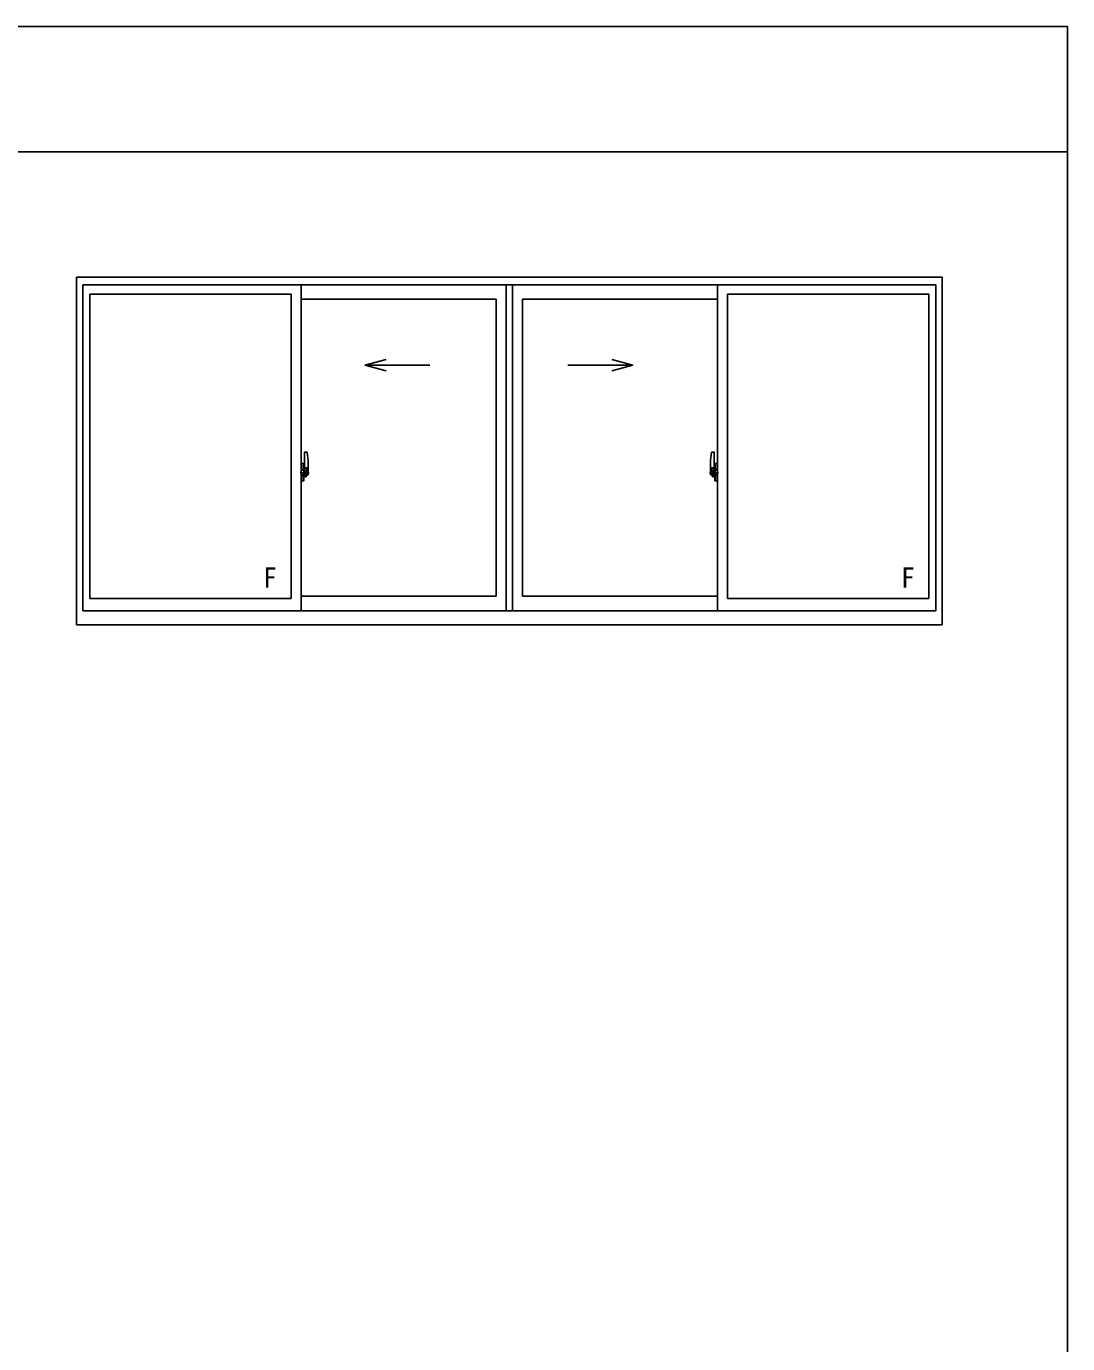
# Model space of a CAD drawing. Units: millimetres, scale not verified. Extents: x -437 to 438, y -281 to 278.
# Drawn here: x 230.7 to 438.2, y -18.4 to 244.1 of the extents above; entities that cross this region are included whole.
import ezdxf
from ezdxf.enums import TextEntityAlignment as Align

# ---------------------------------------------------------------- set-up
doc = ezdxf.new("R2010")
doc.units = ezdxf.units.MM
doc.header["$LTSCALE"] = 2
doc.layers.add('0-5_YKK_A1', color=4, linetype='Continuous')
doc.layers.add('0-7_YKK_ZWAK', color=7, linetype='Continuous')
doc.styles.add('ＭＳ ゴシック', font='')
doc.styles.get('ＭＳ ゴシック').set_extended_font_data('MS Gothic')

msp = doc.modelspace()

# ---------------------------------------------------------------- linework, layer by layer
at = {"layer": '0-5_YKK_A1'}
for p, q in [((413.2, 194.1), (240.7, 194.1)), ((240.7, 194.1), (240.7, 124.85)), ((411.95, 192.6), (241.95, 192.6)), ((241.95, 192.6), (241.95, 127.6)), ((285.45, 127.6), (285.45, 192.6)), ((326.325, 127.6), (326.325, 192.6)), ((327.575, 127.6), (327.575, 192.6)), ((368.45, 127.6), (368.45, 192.6)), ((411.95, 127.6), (411.95, 192.6)), ((413.2, 124.85), (413.2, 194.1)), ((243.35, 190.7), (283.45, 190.7)), ((243.35, 190.7), (243.35, 130.1)), ((283.45, 130.1), (283.45, 190.7)), ((285.45, 189.75), (324.325, 189.75)), ((324.325, 130.55), (324.325, 189.75)), ((368.45, 189.75), (329.575, 189.75)), ((329.575, 130.55), (329.575, 189.75)), ((370.45, 130.1), (370.45, 190.7)), ((410.55, 190.7), (370.45, 190.7)), ((410.55, 130.1), (410.55, 190.7)), ((302.377, 177.731), (298.144, 176.596)), ((311.084, 176.596), (298.144, 176.596)), ((302.377, 175.462), (298.144, 176.596)), ((338.634, 176.596), (351.575, 176.596)), ((347.341, 177.731), (351.575, 176.596)), ((347.341, 175.462), (351.575, 176.596)), ((286.15, 159.249), (286.15, 155.99)), ((286.609, 159.259), (286.176, 159.274)), ((367.291, 159.259), (367.724, 159.274)), ((367.75, 159.249), (367.75, 155.99)), ((286.309, 155.1), (285.285, 155.1)), ((285.875, 157.01), (285.45, 157.025)), ((285.45, 157.025), (285.45, 153.525)), ((285.45, 155.413), (285.465, 155.413)), ((285.45, 155.088), (285.465, 155.088)), ((285.465, 155.634), (285.465, 154.566)), ((285.465, 155.634), (285.465, 155.629)), ((285.48, 155.649), (285.94, 155.633)), ((285.585, 155.765), (285.585, 155.695)), ((285.61, 155.79), (285.77, 155.79)), ((285.77, 155.67), (285.61, 155.67)), ((287.022, 155.1), (285.696, 155.1)), ((285.795, 155.765), (285.795, 155.695)), ((285.875, 157.01), (285.875, 156.025)), ((285.875, 156.98), (285.875, 156.025)), ((285.9, 156.98), (285.875, 156.98)), ((285.875, 156.025), (286.001, 156.021)), ((285.875, 156.025), (286, 156.025)), ((285.9, 157.005), (285.9, 156.05)), ((285.9, 157.005), (285.975, 157.005)), ((285.9, 156.05), (286.025, 156.05)), ((285.965, 155.608), (285.965, 154.592)), ((285.977, 155.609), (285.977, 154.941)), ((286, 156.025), (286, 156.05)), ((286.004, 155.1), (287.04, 155.1)), ((286.025, 156.955), (286.025, 156.05)), ((286.025, 155.683), (286.025, 155.996)), ((286.125, 155.848), (286.025, 155.85)), ((286.055, 155.247), (286.225, 155.247)), ((286.15, 156.03), (286.15, 155.471)), ((286.15, 155.99), (286.165, 155.99)), ((286.15, 155.471), (286.15, 155.823)), ((286.15, 155.532), (286.15, 155.767)), ((286.15, 155.574), (286.225, 155.574)), ((286.15, 154.727), (286.15, 155.247)), ((286.15, 155.247), (286.15, 154.449)), ((286.165, 155.99), (286.165, 155.693)), ((286.165, 155.693), (286.34, 155.693)), ((286.225, 155.865), (286.225, 155.915)), ((286.225, 155.693), (286.225, 155.471)), ((286.225, 155.247), (286.225, 154.449)), ((286.225, 155.247), (286.225, 155.247)), ((286.325, 155.247), (286.225, 155.247)), ((286.225, 155.173), (286.225, 155.247)), ((286.325, 155.173), (286.225, 155.173)), ((286.225, 155.127), (286.225, 155.173)), ((286.325, 155.127), (286.225, 155.127)), ((286.225, 154.934), (286.225, 155.127)), ((286.225, 155.104), (286.225, 154.834)), ((286.325, 154.934), (286.225, 154.934)), ((286.225, 154.879), (286.225, 154.934)), ((286.325, 154.879), (286.225, 154.879)), ((286.225, 154.875), (286.225, 154.879)), ((286.225, 154.875), (286.225, 154.744)), ((286.262, 156.142), (286.65, 156.142)), ((286.625, 156.07), (286.262, 156.07)), ((286.325, 155.247), (286.325, 155.445)), ((286.325, 155.361), (286.34, 155.361)), ((286.325, 155.247), (286.325, 155.247)), ((286.325, 155.173), (286.325, 155.247)), ((286.325, 155.127), (286.325, 155.173)), ((286.325, 154.934), (286.325, 155.127)), ((286.325, 154.879), (286.325, 154.934)), ((286.325, 154.875), (286.325, 154.879)), ((286.34, 155.693), (286.34, 154.875)), ((286.34, 154.909), (286.38, 154.909)), ((286.38, 154.909), (286.38, 154.875)), ((286.38, 154.903), (286.595, 154.903)), ((286.595, 154.903), (286.595, 154.731)), ((286.625, 155.09), (286.625, 156.07)), ((286.649, 155.033), (286.65, 155.08)), ((286.649, 155.043), (286.65, 155.08)), ((286.65, 155.083), (286.65, 156.142)), ((286.65, 155.08), (286.65, 155.083)), ((286.85, 157.005), (286.85, 154.788)), ((367.896, 155.1), (366.86, 155.1)), ((366.878, 155.1), (368.204, 155.1)), ((367.05, 157.005), (367.05, 154.788)), ((367.638, 156.142), (367.25, 156.142)), ((367.25, 155.083), (367.25, 156.142)), ((367.25, 155.08), (367.25, 155.083)), ((367.251, 155.033), (367.25, 155.08)), ((367.251, 155.043), (367.25, 155.08)), ((367.275, 156.07), (367.638, 156.07)), ((367.275, 155.09), (367.275, 156.07)), ((367.305, 154.903), (367.305, 154.731)), ((367.52, 154.903), (367.305, 154.903)), ((367.52, 154.909), (367.52, 154.875)), ((367.56, 154.909), (367.52, 154.909)), ((367.56, 155.693), (367.56, 154.875)), ((367.735, 155.693), (367.56, 155.693)), ((367.575, 155.361), (367.56, 155.361)), ((367.575, 155.247), (367.575, 155.445)), ((367.575, 155.247), (367.675, 155.247)), ((367.575, 155.247), (367.575, 155.247)), ((367.575, 155.173), (367.575, 155.247)), ((367.575, 155.173), (367.675, 155.173)), ((367.575, 155.127), (367.575, 155.173)), ((367.575, 155.127), (367.675, 155.127)), ((367.575, 154.934), (367.575, 155.127)), ((367.575, 154.934), (367.675, 154.934)), ((367.575, 154.879), (367.575, 154.934)), ((367.575, 154.879), (367.675, 154.879)), ((367.575, 154.875), (367.575, 154.879)), ((367.591, 155.1), (368.615, 155.1)), ((367.675, 155.865), (367.675, 155.915)), ((367.675, 155.693), (367.675, 155.471)), ((367.75, 155.574), (367.675, 155.574)), ((367.675, 155.247), (367.675, 154.449)), ((367.845, 155.247), (367.675, 155.247)), ((367.675, 155.247), (367.675, 155.247)), ((367.675, 155.173), (367.675, 155.247)), ((367.675, 155.127), (367.675, 155.173)), ((367.675, 154.934), (367.675, 155.127)), ((367.675, 155.104), (367.675, 154.834)), ((367.675, 154.879), (367.675, 154.934)), ((367.675, 154.875), (367.675, 154.879)), ((367.675, 154.875), (367.675, 154.744)), ((367.735, 155.99), (367.735, 155.693)), ((367.75, 155.99), (367.735, 155.99)), ((367.75, 156.03), (367.75, 155.471)), ((367.75, 155.471), (367.75, 155.823)), ((367.75, 155.532), (367.75, 155.767)), ((367.75, 154.727), (367.75, 155.247)), ((367.75, 155.247), (367.75, 154.449)), ((367.775, 155.848), (367.875, 155.85)), ((367.875, 156.955), (367.875, 156.05)), ((368, 156.05), (367.875, 156.05)), ((367.875, 155.683), (367.875, 155.996)), ((368.025, 156.025), (367.899, 156.021)), ((367.9, 156.025), (367.9, 156.05)), ((368.025, 156.025), (367.9, 156.025)), ((367.923, 155.609), (367.923, 154.941)), ((368, 157.005), (367.925, 157.005)), ((367.935, 155.608), (367.935, 154.592)), ((368.42, 155.649), (367.96, 155.633)), ((368, 157.005), (368, 156.05)), ((368, 156.98), (368.025, 156.98)), ((368.025, 157.01), (368.45, 157.025)), ((368.025, 157.01), (368.025, 156.025)), ((368.025, 156.98), (368.025, 156.025)), ((368.105, 155.765), (368.105, 155.695)), ((368.29, 155.79), (368.13, 155.79)), ((368.13, 155.67), (368.29, 155.67)), ((368.315, 155.765), (368.315, 155.695)), ((368.435, 155.634), (368.435, 154.566)), ((368.435, 155.634), (368.435, 155.629)), ((368.45, 155.413), (368.435, 155.413)), ((368.45, 155.088), (368.435, 155.088)), ((368.45, 157.025), (368.45, 153.525)), ((285.94, 154.567), (285.48, 154.551)), ((285.5, 154.675), (285.5, 154.618)), ((285.525, 154.7), (285.875, 154.7)), ((285.875, 154.593), (285.525, 154.593)), ((285.875, 154.525), (286.001, 154.529)), ((285.875, 153.57), (285.875, 154.525)), ((285.875, 154.525), (286, 154.525)), ((285.9, 153.57), (285.875, 153.57)), ((285.9, 154.675), (285.9, 154.618)), ((285.9, 153.545), (285.9, 154.5)), ((285.9, 154.5), (286.025, 154.5)), ((285.9, 153.545), (285.975, 153.545)), ((286, 154.525), (286, 154.5)), ((286.025, 154.554), (286.025, 154.867)), ((286.025, 154.7), (286.125, 154.702)), ((286.025, 153.595), (286.025, 154.5)), ((286.225, 154.834), (286.237, 154.834)), ((286.225, 154.744), (286.225, 154.732)), ((286.225, 154.732), (286.225, 154.68)), ((286.425, 154.412), (286.262, 154.412)), ((286.262, 154.337), (286.45, 154.337)), ((286.56, 154.639), (286.271, 154.639)), ((286.56, 154.785), (286.325, 154.785)), ((286.45, 154.387), (286.45, 154.337)), ((286.56, 154.834), (286.595, 154.834)), ((286.56, 154.655), (286.56, 154.785)), ((286.56, 154.639), (286.56, 154.655)), ((286.802, 154.738), (286.595, 154.731)), ((367.098, 154.738), (367.305, 154.731)), ((367.34, 154.834), (367.305, 154.834)), ((367.34, 154.785), (367.575, 154.785)), ((367.34, 154.655), (367.34, 154.785)), ((367.34, 154.639), (367.34, 154.655)), ((367.34, 154.639), (367.629, 154.639)), ((367.45, 154.387), (367.45, 154.337)), ((367.638, 154.337), (367.45, 154.337)), ((367.475, 154.412), (367.638, 154.412)), ((367.675, 154.834), (367.663, 154.834)), ((367.675, 154.744), (367.675, 154.732)), ((367.675, 154.732), (367.675, 154.68)), ((367.875, 154.7), (367.775, 154.702)), ((367.875, 154.554), (367.875, 154.867)), ((367.875, 153.595), (367.875, 154.5)), ((368, 154.5), (367.875, 154.5)), ((368.025, 154.525), (367.899, 154.529)), ((367.9, 154.525), (367.9, 154.5)), ((368.025, 154.525), (367.9, 154.525)), ((368, 153.545), (367.925, 153.545)), ((367.96, 154.567), (368.42, 154.551)), ((368, 154.675), (368, 154.618)), ((368, 153.545), (368, 154.5)), ((368, 153.57), (368.025, 153.57)), ((368.375, 154.7), (368.025, 154.7)), ((368.025, 154.593), (368.375, 154.593)), ((368.025, 153.57), (368.025, 154.525)), ((368.4, 154.675), (368.4, 154.618)), ((243.35, 130.1), (283.45, 130.1)), ((285.45, 130.55), (324.325, 130.55)), ((329.575, 130.55), (368.45, 130.55)), ((370.45, 130.1), (410.55, 130.1)), ((241.95, 127.6), (411.95, 127.6)), ((240.7, 124.85), (413.2, 124.85))]:
    msp.add_line(p, q, dxfattribs=at)
for points in [[(285.977, 155.609), (285.977, 155.609), (285.986, 155.611), (285.996, 155.616), (286.008, 155.629), (286.021, 155.655), (286.025, 155.683)], [(286.025, 154.867), (286.025, 154.876), (286.017, 154.904), (286.01, 154.917), (286.001, 154.929), (285.993, 154.936), (285.982, 154.94), (285.977, 154.941)], [(286.225, 155.471), (286.055, 155.471), (286.055, 155.273)], [(286.225, 155.273), (286.055, 155.273), (286.055, 155.247)], [(286.225, 156.032), (286.225, 155.693), (286.225, 155.471)], [(286.56, 154.785), (286.56, 154.875), (286.325, 154.875), (286.225, 154.875)], [(367.34, 154.785), (367.34, 154.875), (367.575, 154.875), (367.675, 154.875)], [(367.675, 156.032), (367.675, 155.693), (367.675, 155.471)], [(367.675, 155.471), (367.845, 155.471), (367.845, 155.273)], [(367.675, 155.273), (367.845, 155.273), (367.845, 155.247)], [(367.923, 155.609), (367.923, 155.609), (367.914, 155.611), (367.904, 155.616), (367.892, 155.629), (367.879, 155.655), (367.875, 155.683)], [(367.875, 154.867), (367.875, 154.876), (367.883, 154.904), (367.89, 154.917), (367.899, 154.929), (367.907, 154.936), (367.918, 154.94), (367.923, 154.941)], [(285.875, 154.525), (285.875, 153.54), (285.45, 153.525)], [(286.228, 154.664), (286.231, 154.658), (286.236, 154.653), (286.247, 154.645), (286.262, 154.64), (286.279, 154.64), (286.29, 154.642), (286.301, 154.645), (286.325, 154.655), (286.325, 154.655)], [(286.45, 154.337), (286.472, 154.367), (286.483, 154.384)], [(367.45, 154.337), (367.428, 154.367), (367.417, 154.384)], [(367.672, 154.664), (367.669, 154.658), (367.664, 154.653), (367.653, 154.645), (367.638, 154.64), (367.621, 154.64), (367.61, 154.642), (367.599, 154.645), (367.575, 154.655), (367.575, 154.655)], [(368.025, 154.525), (368.025, 153.54), (368.45, 153.525)]]:
    msp.add_lwpolyline(points, dxfattribs=at)
for centre, radius, start, end in [((286.175, 159.249), 0.025, 88, 180), ((286.608, 159.209), 0.05, 9.79346, 88), ((273.6, 156.964), 13.25, 0.17857, 9.79346), ((380.3, 156.964), 13.25, 170.20654, 179.82143), ((367.292, 159.209), 0.05, 92, 170.20654), ((367.725, 159.249), 0.025, 0, 92), ((285.61, 155.765), 0.025, 90, 180), ((285.61, 155.695), 0.025, 180, 270), ((285.77, 155.765), 0.025, 0, 90), ((285.77, 155.695), 0.025, 270, 0), ((285.94, 155.607), 0.0254, 22.09755, 91.00794), ((285.975, 156.955), 0.05, 0, 90), ((286, 155.996), 0.025, 0, 88.00001), ((286.125, 155.823), 0.025, 0, 89), ((286.262, 156.03), 0.113, 90, 180), ((286.262, 156.032), 0.0375, 90, 180), ((285.153, 155.049), 1.472, 350.66911, 1.57925), ((285.342, 155.022), 1.307, 347.14856, 0.4638), ((285.174, 155.08), 1.476, 349.18682, 0.08106), ((286.625, 156.095), 0.025, 270, 0), ((367.275, 156.095), 0.025, 180, 270), ((368.726, 155.08), 1.476, 179.91894, 190.81318), ((368.558, 155.022), 1.307, 179.5362, 192.85144), ((368.747, 155.049), 1.472, 178.42075, 189.33089), ((367.638, 156.03), 0.113, 0, 90), ((367.638, 156.032), 0.0375, 0, 90), ((367.775, 155.823), 0.025, 91, 180), ((367.925, 156.955), 0.05, 90, 180), ((367.9, 155.996), 0.025, 91.99999, 180), ((367.96, 155.607), 0.0254, 88.99206, 157.90245), ((368.13, 155.765), 0.025, 90, 180), ((368.13, 155.695), 0.025, 180, 270), ((368.29, 155.765), 0.025, 0, 90), ((368.29, 155.695), 0.025, 270, 0), ((285.525, 154.675), 0.025, 90, 180), ((285.525, 154.618), 0.025, 180, 270), ((285.875, 154.675), 0.025, 0, 90), ((285.875, 154.618), 0.025, 270, 0), ((285.94, 154.593), 0.0256, 269.33274, 337.56177), ((285.975, 153.595), 0.05, 270, 0), ((286, 154.554), 0.025, 271.99999, 0), ((286.125, 154.727), 0.025, 270.99998, 0), ((286.262, 154.449), 0.113, 180, 270), ((286.262, 154.449), 0.0375, 180, 270), ((286.32, 154.88), 0.095, 183.2594, 273.08769), ((285.74, 154.963), 0.88, 321.17381, 347.94703), ((286.425, 154.387), 0.025, 0, 90), ((285.701, 154.943), 0.933, 323.36708, 346.8425), ((285.342, 155.022), 1.307, 330.76878, 347.14856), ((285.74, 154.963), 0.88, 347.94703, 350.0179), ((285.701, 154.943), 0.933, 346.8425, 351.37086), ((286.8, 154.788), 0.05, 272, 0), ((367.1, 154.788), 0.05, 180, 268), ((368.199, 154.943), 0.933, 188.62914, 193.1575), ((368.558, 155.022), 1.307, 192.85144, 209.23122), ((368.199, 154.943), 0.933, 193.1575, 216.63292), ((368.16, 154.963), 0.88, 189.9821, 192.05297), ((368.16, 154.963), 0.88, 192.05297, 218.82619), ((367.475, 154.387), 0.025, 90, 180), ((367.58, 154.88), 0.095, 266.91231, 356.7406), ((367.638, 154.449), 0.0375, 270, 0), ((367.638, 154.449), 0.113, 270, 0), ((367.775, 154.727), 0.025, 180, 269.00002), ((367.9, 154.554), 0.025, 180, 268.00001), ((367.925, 153.595), 0.05, 180, 270), ((367.96, 154.593), 0.0256, 202.43823, 270.66726), ((368.025, 154.675), 0.025, 90, 180), ((368.025, 154.618), 0.025, 180, 270), ((368.375, 154.675), 0.025, 0, 90), ((368.375, 154.618), 0.025, 270, 0)]:
    msp.add_arc(centre, radius, start, end, dxfattribs=at)
for centre, major_axis, ratio, start_param, end_param in [((285.48, 155.634), (-0.0106, 0.011), 0.965668, 5.4628912, 7.0685728), ((285.94, 155.608), (0.0236, 0.0086), 0.995692, 5.9350659, 6.2860503), ((286.225, 155.445), (0.1, 0), 0.251336, 6.2831853, 7.8539816), ((286.225, 155.247), (0.1, 0), 0.251336, 6.2831853, 7.8539816), ((367.675, 155.445), (0.1, 0), 0.251336, 1.5707963, 3.1415927), ((367.675, 155.247), (-0.1, 0), 0.251336, 4.712389, 6.2831853), ((367.96, 155.608), (-0.0236, 0.0086), 0.995692, 6.2803203, 6.6313047), ((368.42, 155.634), (0.0106, 0.011), 0.965668, 5.4977978, 7.1034794), ((285.48, 154.566), (0.0106, 0.011), 0.965668, 2.3562051, 3.9618868), ((285.94, 154.592), (-0.0236, 0.0086), 0.995692, 3.1387277, 3.4897121), ((286.325, 154.68), (-0.1, 0), 0.637322, 0, 0.2526803), ((367.575, 154.68), (0.1, 0), 0.637322, 6.0305051, 6.2831853), ((367.96, 154.592), (0.0236, 0.0086), 0.995692, 2.7934732, 3.1444576), ((368.42, 154.566), (-0.0106, 0.011), 0.965668, 2.3212985, 3.9269802)]:
    msp.add_ellipse(centre, major_axis=major_axis, ratio=ratio, start_param=start_param, end_param=end_param, dxfattribs=at)
at = {"layer": '0-7_YKK_ZWAK'}
for p, q in [((438.2, 244.1), (-436.8, 244.1)), ((438.2, 219.1), (-436.8, 219.1))]:
    msp.add_line(p, q, dxfattribs=at)
msp.add_lwpolyline([(-436.8, -280.9), (438.2, -280.9), (438.2, 244.1)], dxfattribs=at)

# ---------------------------------------------------------------- texts
at = {"layer": '0-5_YKK_A1', "style": 'ＭＳ ゴシック'}
for p in [(277.879, 131.06), (404.979, 131.06)]:
    msp.add_text('F', height=4.032, dxfattribs=at).set_placement(p, align=Align.BOTTOM_LEFT)

doc.saveas('drawing.dxf')
